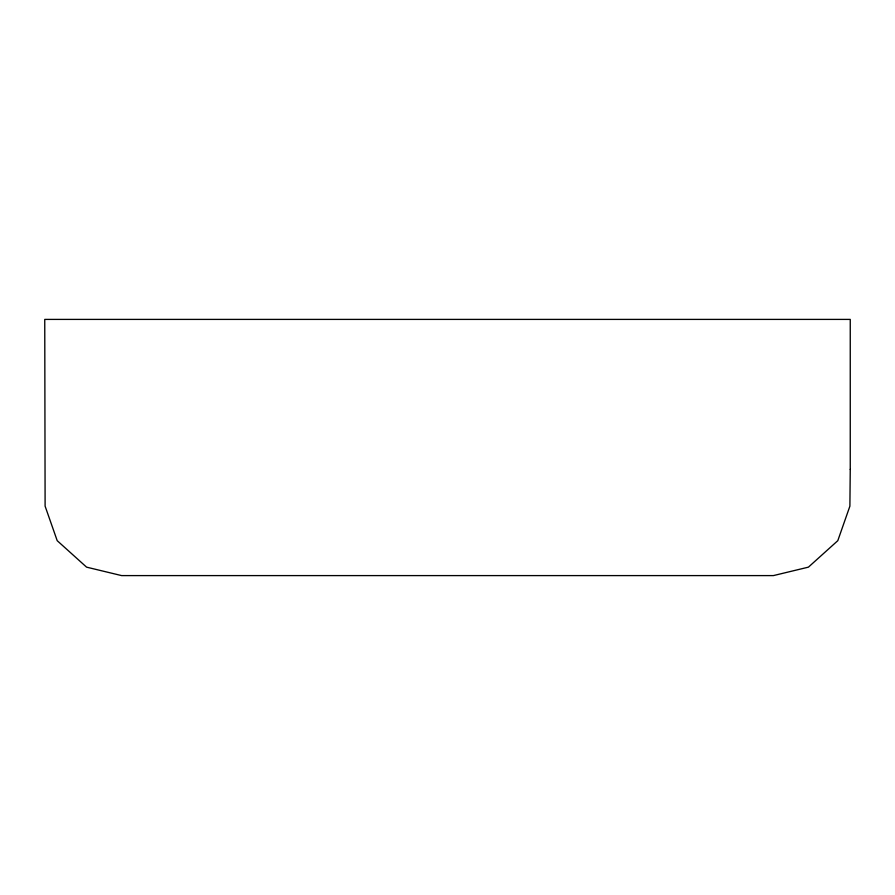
<?xml version="1.0" encoding="UTF-8"?>
<svg xmlns="http://www.w3.org/2000/svg" width="895" height="895" viewBox="0 0 895 895"><rect width="100%" height="100%" fill="white"/><g stroke="black" fill="none" stroke-linecap="round" stroke-linejoin="round"><path stroke-width="1.34" d="M850.25 469.439L849.892 506.167L837.798 540.681L808.42 567.15L773.392 575.597L121.608 575.597L86.58 567.15L57.202 540.681L45.108 506.167L44.75 319.403L850.25 319.403L850.25 469.439"/></g></svg>
